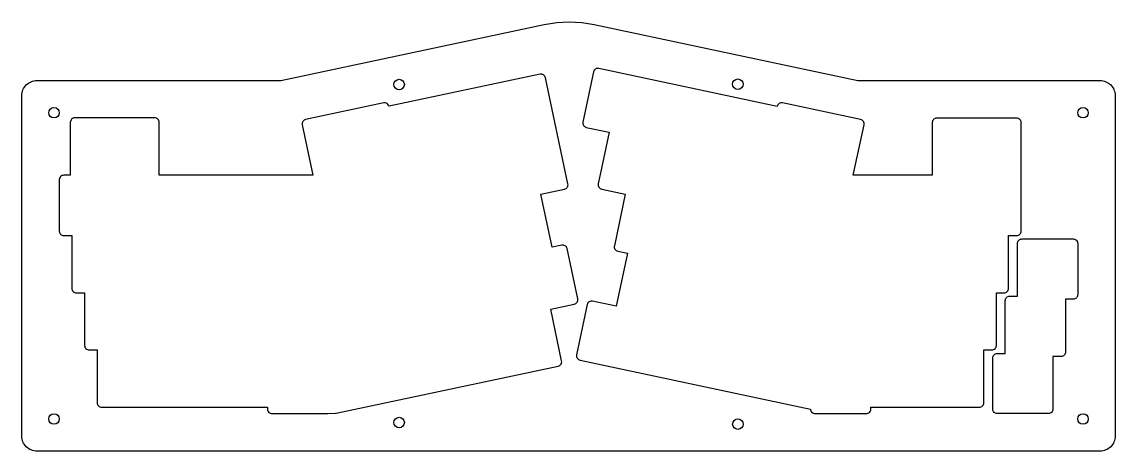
# Model space of a CAD drawing. Header units: millimetres. Extents: x -307 to 57, y 118 to 261.
import ezdxf

# ---------------------------------------------------------------- set-up
doc = ezdxf.new("R2010")
doc.units = ezdxf.units.MM
doc.layers.get('0').update_dxf_attribs({"linetype": 'CONTINUOUS'})

msp = doc.modelspace()

# ---------------------------------------------------------------- linework, layer by layer
for points in [[(57.23, 122.77, -0.414214), (52.23, 117.77), (-302.01, 117.77, -0.414214), (-307.01, 122.77), (-307.01, 236.11, -0.414214), (-302.01, 241.11), (-220.73, 241.11), (-132.95, 259.77, -0.105104), (-116.32, 259.77), (-28.54, 241.11), (52.23, 241.11, -0.414214), (57.23, 236.11)], [(-121.04, 148.08), (-44.24, 131.75), (-44.24, 131.74, 0.414214), (-42.74, 130.24), (-25.68, 130.24, 0.414214), (-24.18, 131.74), (-24.18, 132.38), (12.01, 132.38, 0.414214), (13.51, 133.88), (13.51, 151.43), (16.17, 151.43, 0.414214), (17.67, 152.93), (17.67, 170.48), (20.24, 170.48, 0.414214), (21.74, 171.98), (21.74, 189.53), (24.41, 189.53, 0.414214), (25.91, 191.03), (25.91, 227.14, 0.414214), (24.41, 228.64), (-2.19, 228.64, 0.414214), (-3.69, 227.14), (-3.69, 209.59), (-30, 209.59), (-26.43, 226.38, 0.414214), (-27.58, 228.16), (-53.58, 233.69, 0.414214), (-55.36, 232.53), (-55.36, 232.53), (-114.78, 245.16, 0.414214), (-116.56, 244), (-120.1, 227.31, 0.414214), (-118.95, 225.54), (-111.31, 223.91), (-114.96, 206.74, 0.414214), (-113.81, 204.97), (-105.96, 203.3), (-109.61, 186.13, 0.414214), (-108.46, 184.36), (-105.26, 183.68), (-109.02, 166.03), (-116.87, 167.7, 0.414214), (-118.65, 166.54), (-122.19, 149.85, 0.414214)], [(-290.36, 189.53), (-290.36, 171.98, 0.414214), (-288.86, 170.48), (-286.1, 170.48), (-286.1, 152.93, 0.414214), (-284.6, 151.43), (-281.93, 151.43), (-281.93, 133.88, 0.414214), (-280.43, 132.38), (-225.2, 132.38), (-225.2, 131.74, 0.414214), (-223.7, 130.24), (-205.17, 130.24, 0.010008), (-205.11, 130.24), (-202.52, 130.35, 0.042377), (-202.27, 130.38), (-128.33, 146.1, 0.414214), (-127.17, 147.87), (-130.82, 165.05), (-122.98, 166.72, 0.414214), (-121.82, 168.49), (-125.37, 185.18, 0.414214), (-127.15, 186.34), (-130.34, 185.66), (-134.09, 203.3), (-126.24, 204.97, 0.414214), (-125.08, 206.75), (-132.59, 242.07, 0.414214), (-134.37, 243.23), (-184.69, 232.54, 0.413431), (-186.46, 233.69), (-212.46, 228.16, 0.414214), (-213.62, 226.38), (-210.05, 209.59), (-261.26, 209.59), (-261.26, 227.19, 0.414214), (-262.76, 228.69), (-289.36, 228.69, 0.414214), (-290.86, 227.19), (-290.86, 209.59), (-293.04, 209.59, 0.414214), (-294.54, 208.09), (-294.54, 191.03, 0.414214), (-293.04, 189.53)], [(20.63, 167.85, -0.414214), (22.13, 169.35), (24.7, 169.35), (24.7, 186.9, -0.414214), (26.2, 188.4), (43.26, 188.4, -0.414214), (44.76, 186.9), (44.76, 169.84, -0.414214), (43.26, 168.34), (40.69, 168.34), (40.69, 150.79, -0.414214), (39.19, 149.29), (36.53, 149.29), (36.53, 131.74, -0.414214), (35.03, 130.24), (17.97, 130.24, -0.414214), (16.47, 131.74), (16.47, 148.8, -0.414214), (17.97, 150.3), (20.63, 150.3)]]:
    msp.add_lwpolyline(points, format="xyb", close=True)
for centre in [(-181.31, 239.78), (-68.47, 239.89), (-296.31, 230.41), (46.53, 230.41), (-296.31, 128.47), (-181.31, 127.27), (-68.46, 126.77), (46.53, 128.47)]:
    msp.add_circle(centre, 1.75)

doc.saveas('drawing.dxf')
